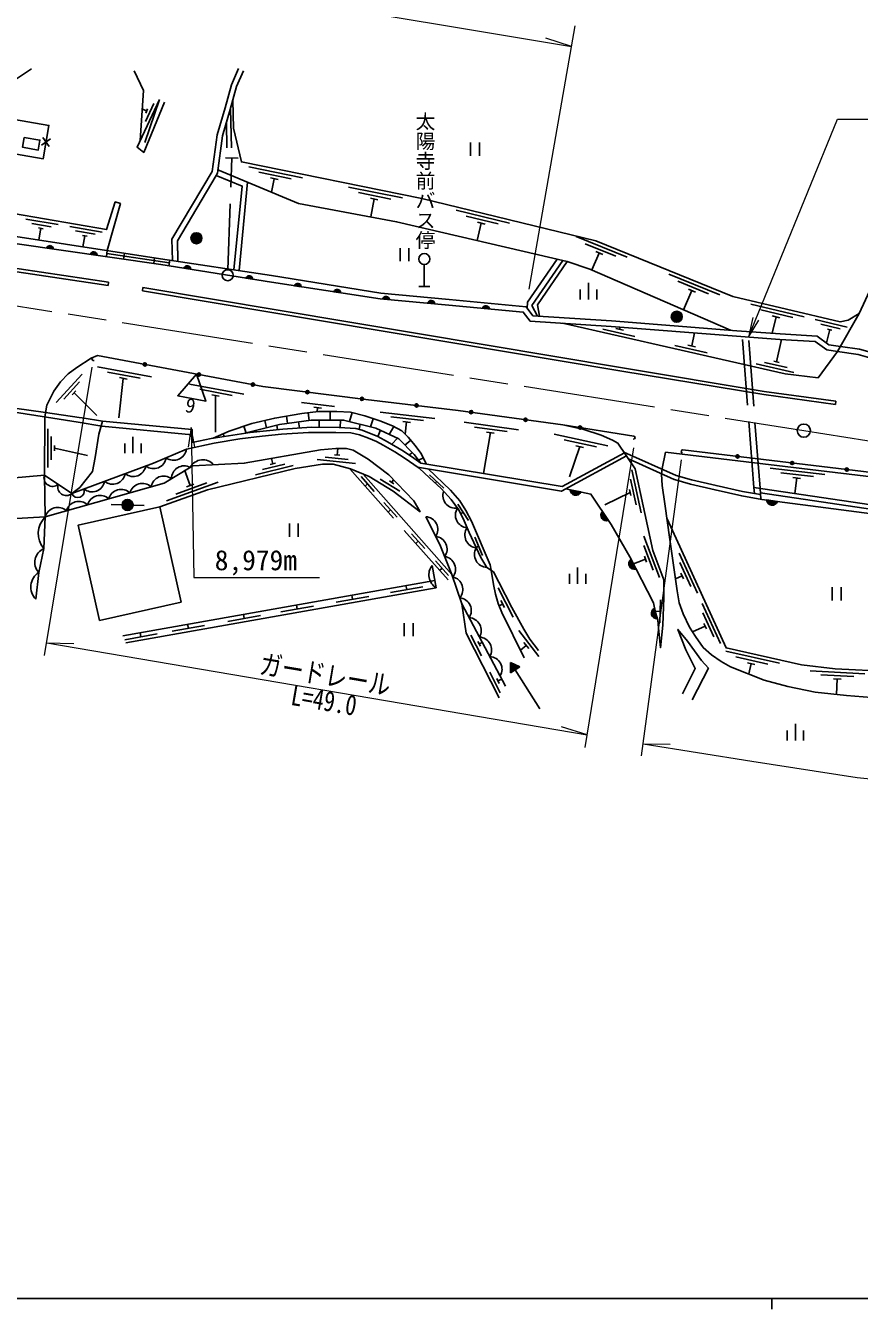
# Model space of a CAD drawing. Units: millimetres at full size, sheet at 1:1000; details may follow other scales. Extents: x 40000 to 680000, y 20000 to 380000.
# Drawn here: x 100137 to 175944, y 204000 to 320774 of the extents above; entities that cross this region are included whole.
import ezdxf
from ezdxf.enums import TextEntityAlignment as Align

# ---------------------------------------------------------------- set-up
doc = ezdxf.new("R2010")
doc.units = ezdxf.units.MM
doc.header["$LTSCALE"] = 1000
doc.linetypes.add('CHAIN', pattern=[18.5, 12, -1.5, 3.5, -1.5])
doc.linetypes.add('DASHED', pattern=[7.5, 6, -1.5])
for name, color, linetype, lineweight in [('M-BGD', 7, 'Continuous', 25), ('M-BMK', 2, 'CHAIN', 13), ('M-BMK-SRVR', 3, 'Continuous', 25), ('M-STR-HTXT', 7, 'Continuous', 13), ('M-TTL-BAND', 7, 'Continuous', 25)]:
    doc.layers.add(name, color=color, linetype=linetype, lineweight=lineweight)
doc.layers.add('M-BMK-HTXT', color=7, linetype='Continuous')
doc.styles.add('@ＭＳ ゴシック', font='')
doc.styles.add('ＭＳ ゴシック', font='')
doc.styles.get('@ＭＳ ゴシック').set_extended_font_data('@MS Gothic')
doc.styles.get('ＭＳ ゴシック').set_extended_font_data('MS Gothic')

# ---------------------------------------------------------------- blocks, each defined once
blk = doc.blocks.new('open_arrow')
at = {"color": 0, "linetype": 'Continuous', "lineweight": -2}
blk.add_lwpolyline([(7.5, 1.25), (0, 0), (7.5, -1.25)], dxfattribs=at)

msp = doc.modelspace()

# ---------------------------------------------------------------- hatches: boundary and pattern name
at = {"layer": 'M-BGD'}
for points in [[(115167, 301442, -1), (116167, 301442, -0.41421), (115667, 300942, -0.41421)], [(102644, 300460), (102025, 300549, -0.84072)], [(106023, 299976), (106642, 299887, 0.84072)], [(115140, 298620), (114522, 298720, -0.84072)], [(120777, 297708), (120159, 297808, -0.84072)], [(125193, 297022), (124574, 297115, -0.84072)], [(128792, 296478), (128173, 296571, -0.84072)], [(133230, 295857), (132607, 295915, -0.84072)], [(137328, 295477), (136705, 295534, -0.84072)], [(142304, 295008), (141681, 295067, -0.84072)], [(158845, 294296, -1), (159845, 294296, -0.41421), (159345, 293796, -0.41421)], [(111121, 289925, -1), (110826, 289980, -0.41421), (111001, 290100, -0.41421)], [(116036, 289008, -1), (115741, 289063, -0.41421), (115916, 289183, -0.41421)], [(120951, 288090, -1), (120657, 288145, -0.41421), (120832, 288265, -0.41421)], [(125906, 287427, -1), (125608, 287464, -0.41421), (125776, 287594, -0.41421)], [(130868, 286808, -1), (130570, 286846, -0.41421), (130737, 286976, -0.41421)], [(135832, 286213, -1), (135534, 286249, -0.41421), (135701, 286380, -0.41421)], [(140793, 285594, -0.41421), (140624, 285466, -0.41421), (140496, 285635, -1)], [(145746, 284909, -0.41421), (145577, 284781, -0.41421), (145449, 284950, -1)], [(150694, 284191, -1), (150398, 284237, -0.41421), (150569, 284362, -0.41421)], [(164726, 281603, -1), (165023, 281568, -0.41421), (164857, 281436, -0.41421)], [(169690, 281008, -1), (169988, 280972, -0.41421), (169821, 280841, -0.41421)], [(174655, 280413, -1), (174952, 280377, -0.41421), (174786, 280246, -0.41421)], [(150624, 278355, -0.82183), (149654, 278558)], [(108898, 277188, -1), (109897, 277155, -1)], [(168496, 277498, -0.82183), (167513, 277626)], [(153140, 275762, -0.82183), (152590, 276586)], [(155177, 272221, 0.82183), (155630, 271340)], [(157575, 266815, -0.82183), (157317, 267771)], [(145061, 262438), (144211, 262849), (144215, 261905)]]:
    msp.add_hatch(color=256, dxfattribs=at).paths.add_polyline_path(points)

# ---------------------------------------------------------------- linework, layer by layer
for p, q in [((111139, 313008), (110733, 313197)), ((110973, 310145), (112296, 314067)), ((111031, 312065), (111792, 313697)), ((111051, 312817), (111228, 313198)), ((118840, 309655), (118761, 313216)), ((118439, 309646), (118388, 311945)), ((101586, 309892), (102402, 310469)), ((101706, 310589), (102283, 309772)), ((140600, 310140), (140600, 308940)), ((141400, 310140), (141400, 308940)), ((125316, 306939), (120416, 307932)), ((124276, 306844), (121336, 307440)), ((119549, 298492), (120320, 306533)), ((123090, 306778), (122404, 306917)), ((122747, 306848), (122499, 305628)), ((134390, 305100), (129490, 306093)), ((133351, 305005), (130410, 305601)), ((132164, 304939), (131478, 305078)), ((131821, 305009), (131516, 303381)), ((144136, 302795), (139278, 303979)), ((103100, 302677), (100143, 303185)), ((102458, 302482), (100684, 302787)), ((107098, 301990), (104141, 302498)), ((143094, 302741), (140179, 303451)), ((141565, 302804), (141196, 301226)), ((141905, 302722), (141225, 302887)), ((76698, 301761), (107631, 297134)), ((76742, 302057), (107675, 297431)), ((101727, 302304), (101313, 302375)), ((101520, 302339), (101339, 301284)), ((106456, 301796), (104682, 302100)), ((105725, 301617), (105311, 301688)), ((105518, 301652), (105348, 300662)), ((154839, 299710), (150205, 301588)), ((102025, 300549), (102644, 300460)), ((107560, 300319), (107481, 299767)), ((134184, 300547), (134184, 299347)), ((134984, 300547), (134984, 299347)), ((153800, 299808), (151019, 300934)), ((152621, 299961), (151972, 300224)), ((106023, 299976), (106642, 299887)), ((107521, 300043), (113197, 299191)), ((109119, 300077), (109042, 299544)), ((111853, 299653), (111781, 299151)), ((113238, 299442), (113157, 298941)), ((136383, 299045), (136383, 297045)), ((152297, 300093), (151624, 298548)), ((114522, 298720), (115140, 298620)), ((120159, 297808), (120777, 297708)), ((163267, 296295), (158633, 298173)), ((107631, 297134), (107675, 297431)), ((110800, 296962), (110751, 296666)), ((110751, 296666), (154347, 289358)), ((110800, 296962), (154397, 289654)), ((124574, 297115), (125193, 297022)), ((135883, 297045), (136883, 297045)), ((150573, 295869), (150573, 296769)), ((151323, 295869), (151323, 297369)), ((152073, 295869), (152073, 296769)), ((162228, 296393), (159447, 297519)), ((160725, 296678), (159958, 294917)), ((161049, 296546), (160400, 296809)), ((128173, 296571), (128792, 296478)), ((132607, 295915), (133230, 295857)), ((136705, 295534), (137328, 295477)), ((170941, 294290), (166077, 295448)), ((141681, 295067), (142304, 295008)), ((169899, 294230), (166980, 294924)), ((168370, 294285), (168018, 292788)), ((168710, 294204), (168029, 294366)), ((152618, 293180), (155543, 292513)), ((153806, 293217), (154488, 293061)), ((154147, 293139), (154196, 293355)), ((174852, 293359), (171933, 294054)), ((174199, 293206), (172448, 293623)), ((173254, 293123), (172964, 291907)), ((173458, 293074), (173049, 293171)), ((160702, 291645), (160970, 292818)), ((168411, 290196), (168874, 292227)), ((159173, 291686), (162098, 291019)), ((160361, 291723), (161044, 291567)), ((111577, 288823), (106662, 289740)), ((154397, 289654), (167296, 287506)), ((166571, 290000), (169984, 289222)), ((167321, 290137), (169368, 289670)), ((168172, 290250), (168650, 290141)), ((105266, 289080), (102915, 286487)), ((110539, 288711), (107590, 289262)), ((109010, 288692), (108593, 285096)), ((109354, 288627), (108666, 288756)), ((154347, 289358), (167251, 287210)), ((105018, 288360), (103607, 286804)), ((104699, 287562), (104370, 287199)), ((104535, 287381), (106595, 285319)), ((119962, 287258), (115047, 288175)), ((118924, 287146), (115975, 287697)), ((167296, 287506), (173815, 286609)), ((117739, 287062), (117050, 287191)), ((117394, 287127), (117410, 283794)), ((128207, 286132), (125230, 286503)), ((167251, 287210), (173774, 286312)), ((173815, 286609), (173774, 286312)), ((123849, 285258), (123957, 284600)), ((125826, 285562), (125915, 284864)), ((127029, 285977), (126334, 286063)), ((126682, 286020), (126638, 285666)), ((127818, 285681), (127818, 284887)), ((129811, 285570), (129597, 284752)), ((131734, 285021), (131497, 284283)), ((137335, 285026), (132370, 285620)), ((136306, 284847), (133328, 285203)), ((102166, 284088), (102142, 280588)), ((119962, 284340), (120175, 283711)), ((121078, 283951), (121107, 283828)), ((121888, 284871), (122047, 284199)), ((122971, 284436), (123038, 284028)), ((124949, 284734), (125040, 284178)), ((126818, 284887), (126818, 284244)), ((128770, 284887), (128728, 284223)), ((130568, 284513), (130450, 284060)), ((132391, 283966), (132164, 283389)), ((133601, 284310), (133197, 283585)), ((135129, 284686), (134434, 284769)), ((134781, 284727), (134648, 283609)), ((144951, 284009), (139998, 284695)), ((143919, 283849), (140948, 284260)), ((142739, 283710), (142046, 283806)), ((102461, 283386), (102447, 281286)), ((109145, 281879), (109145, 282779)), ((109895, 281879), (109895, 283379)), ((110645, 281879), (110645, 282779)), ((118088, 283647), (118198, 283400)), ((133935, 283236), (133430, 282691)), ((135152, 283080), (134603, 282626)), ((142392, 283758), (141772, 280034)), ((153087, 282541), (148203, 283609)), ((152046, 282461), (149116, 283102)), ((102756, 282579), (102752, 282089)), ((102754, 282334), (105750, 281677)), ((127378, 281527), (129467, 281306)), ((128211, 281740), (128698, 281689)), ((128454, 281715), (128517, 282308)), ((135287, 281930), (135012, 281723)), ((136307, 281457), (135868, 281233)), ((150517, 282489), (149591, 279721)), ((150859, 282414), (150175, 282563)), ((115092, 278950), (114582, 280361)), ((121047, 279928), (124450, 280749)), ((121657, 280384), (123699, 280877)), ((122370, 280865), (122846, 280980)), ((122608, 280922), (122491, 281407)), ((126651, 281302), (130131, 280934)), ((156115, 276466), (155269, 280375)), ((172805, 279930), (167841, 280525)), ((101837, 279886), (104336, 278215)), ((112945, 277536), (117647, 279236)), ((113784, 278158), (116605, 279178)), ((131823, 278410), (130631, 279759)), ((130837, 279979), (138903, 270852)), ((132365, 279514), (134162, 278428)), ((133209, 279355), (133628, 279101)), ((133418, 279228), (133571, 279480)), ((138173, 278687), (136863, 279920)), ((137518, 279304), (137383, 279159)), ((155652, 277184), (155145, 279530)), ((171777, 279751), (168798, 280108)), ((170599, 279590), (169904, 279673)), ((170252, 279632), (170082, 278218)), ((114763, 278831), (115422, 279069)), ((131227, 279085), (131002, 278886)), ((150624, 278355), (149654, 278558)), ((155105, 278294), (152806, 277175)), ((155165, 278020), (155046, 278567)), ((166400, 278208), (166357, 278771)), ((166991, 277698), (166915, 278688)), ((108898, 277188), (107898, 277221)), ((109897, 277155), (110897, 277122)), ((133910, 276048), (132718, 277397)), ((140412, 275752), (139429, 277260)), ((168496, 277498), (167513, 277626)), ((133314, 276722), (133090, 276524)), ((139921, 276506), (139709, 276368)), ((153140, 275762), (152590, 276586)), ((124121, 275480), (124121, 274280)), ((124921, 275480), (124921, 274280)), ((136425, 273203), (135233, 274552)), ((135829, 273877), (135604, 273678)), ((141687, 272584), (140981, 274240)), ((141334, 273412), (141091, 273309)), ((157774, 270588), (156351, 274327)), ((157209, 271229), (156355, 273472)), ((138600, 270742), (137408, 272091)), ((156502, 272244), (155100, 271710)), ((155630, 271340), (155177, 272221)), ((156602, 271982), (156402, 272506)), ((161215, 269152), (159551, 272789)), ((138004, 271416), (137779, 271217)), ((150331, 269999), (150331, 271499)), ((160609, 269755), (159611, 271937)), ((159953, 270466), (159720, 270976)), ((108981, 265278), (137335, 270315)), ((134784, 269468), (134716, 269849)), ((149581, 269999), (149581, 270899)), ((151081, 269999), (151081, 270899)), ((159837, 270721), (159221, 270439)), ((128381, 268330), (131335, 268855)), ((129858, 268593), (129790, 268974)), ((133307, 269205), (136260, 269730)), ((144452, 266955), (143101, 269634)), ((173486, 269690), (173486, 268490)), ((174286, 269690), (174286, 268490)), ((123345, 267436), (126298, 267960)), ((124821, 267698), (124754, 268080)), ((143778, 260699), (139787, 268164)), ((143509, 268159), (143183, 267995)), ((143666, 267847), (143351, 268472)), ((157834, 267487), (157234, 267509)), ((157575, 266815), (157317, 267771)), ((157795, 266438), (157873, 268536)), ((163307, 264578), (161643, 268215)), ((114930, 265941), (114862, 266323)), ((118530, 266580), (121484, 267105)), ((120007, 266843), (119939, 267225)), ((134565, 266433), (134565, 265233)), ((135365, 266433), (135365, 265233)), ((162701, 265181), (161703, 267363)), ((162046, 265893), (161813, 266402)), ((109147, 264914), (112100, 265438)), ((110623, 265176), (110556, 265558)), ((113453, 265679), (116407, 266203)), ((140630, 265335), (141582, 263463)), ((146815, 263375), (144986, 265753)), ((161929, 266147), (160780, 265621)), ((141263, 264753), (141485, 264316)), ((141374, 264535), (141652, 264676)), ((145663, 264381), (145120, 263964)), ((145876, 264104), (145449, 264659)), ((144211, 262849), (145061, 262438)), ((144211, 262849), (144215, 261905)), ((168679, 262778), (163800, 263873)), ((167637, 262704), (164710, 263361)), ((166449, 262663), (165766, 262817)), ((142344, 261963), (143296, 260091)), ((144215, 261905), (145061, 262438)), ((144638, 262172), (146877, 258618)), ((166108, 262740), (165896, 261796)), ((176460, 261823), (171467, 262075)), ((175447, 261574), (172450, 261725)), ((142976, 261381), (143198, 260945)), ((143087, 261163), (143435, 261340)), ((174283, 261332), (173584, 261368)), ((173933, 261350), (173862, 259936)), ((170126, 255750), (170126, 257250)), ((169376, 255750), (169376, 256650)), ((170876, 255750), (170876, 256650))]:
    msp.add_line(p, q, dxfattribs=at)
at = {"layer": 'M-BGD', "linetype": 'DASHED'}
for p, q in [((119446, 308724), (118312, 308764)), ((118524, 298575), (118879, 308744)), ((166357, 278771), (165306, 292478)), ((166915, 278688), (165861, 292439)), ((159286, 279856), (154538, 281986)), ((129603, 280469), (139378, 269408)), ((159122, 279491), (154953, 281361)), ((98784, 279623), (101837, 279887))]:
    msp.add_line(p, q, dxfattribs=at)
at = {"layer": 'M-BGD'}
for points in [[(100678, 316851), (93828, 312293), (94498, 310608), (87625, 306267), (90550, 305137), (107471, 302230), (108276, 304738), (108753, 304586), (107560, 300319)], [(110013, 316670), (110840, 314883), (110550, 310325)], [(113483, 299405), (113425, 301340), (117084, 307521), (117543, 310846), (118262, 313286), (118849, 315404), (119480, 316863)], [(117446, 307149), (117566, 307353), (118034, 310740), (118742, 313149), (119322, 315237), (119939, 316664)], [(112296, 314067), (110263, 309709), (110866, 309247), (112758, 313829)], [(118967, 313957), (119046, 311446), (119752, 308373), (136163, 305047), (151978, 301193), (164427, 296149), (174196, 293824), (174926, 293981), (175942, 294591)], [(113985, 299330), (113929, 301210), (117446, 307149), (119824, 306176), (119080, 298563)], [(113983, 299420), (113929, 301210), (117446, 307149)], [(164217, 293061), (151432, 298631), (149372, 299312), (133860, 302942), (124951, 304609), (117608, 307660)], [(179904, 306326), (178060, 300904), (177077, 297072), (175942, 294591), (173955, 291132), (172200, 288746), (169214, 289090), (148958, 293706)], [(73234, 304861), (84957, 303088), (99163, 300959), (112430, 299058), (122492, 297430), (132373, 295936), (138606, 295358), (145378, 294716), (146003, 293897), (153371, 293420), (164766, 292516), (168708, 292238), (171935, 292031), (172991, 291271), (173955, 291132)], [(73335, 305489), (85057, 303766), (99239, 301610), (112408, 299567), (122495, 298049), (132436, 296433), (138653, 295856), (145643, 295193), (146263, 294381), (153407, 293919), (164803, 293015), (168742, 292737), (172110, 292521), (173184, 291748), (174223, 291598)], [(149372, 299312), (146681, 295380), (146860, 294343)], [(101052, 268592), (101320, 271044), (101796, 273198), (101921, 276085), (101837, 279887), (101873, 285193), (102058, 286238), (102689, 287528), (103303, 288371), (104008, 289101), (104802, 289668), (106092, 290533)], [(155427, 283443), (148995, 284459), (139471, 285777), (131076, 286782), (121695, 287952), (106657, 290758), (106092, 290533)], [(104988, 285131), (105275, 285089), (107136, 284783), (115280, 284026), (115275, 283545)], [(117175, 283240), (118626, 283887), (120708, 284592), (122790, 285084), (125241, 285487), (126755, 285681), (128438, 285681), (129685, 285603), (130965, 285268), (132337, 284828), (133482, 284376), (134332, 283902), (134932, 283345), (135554, 282595), (136084, 281893), (136593, 280897)], [(104336, 278215), (111770, 280982), (114759, 282243), (117270, 282790), (119609, 283174), (121649, 283439), (123389, 283599), (125860, 283772), (128346, 283762), (129708, 283726), (130478, 283561), (131304, 283249), (132025, 282940), (132653, 282605), (133694, 282013), (134569, 281465), (135921, 280516), (136852, 279653), (137906, 278674), (138824, 277677), (139508, 276748), (139928, 275954), (140462, 274671), (141511, 272400), (142079, 271496), (142664, 271100), (143174, 270156), (144339, 267845), (145449, 265869), (145969, 264968), (146764, 263933)], [(104915, 284691), (107066, 284333), (115275, 283545)], [(115275, 283545), (115274, 282843), (116989, 283211), (120557, 283770), (123510, 284077), (126118, 284250), (128643, 284227), (130156, 284143), (130740, 283978), (132154, 283395), (133038, 282921), (134341, 282158), (135222, 281588), (136062, 280985), (148913, 278845), (154584, 281917)], [(120078, 283695), (123232, 284503), (126086, 284887), (129050, 284887), (131966, 284168), (134063, 283176), (135452, 281763), (136062, 280985)], [(148995, 284459), (150895, 284044), (152461, 283522), (153503, 283057), (153990, 282809), (155560, 280448), (157165, 273031), (158181, 270364)], [(90767, 275906), (93634, 276580), (98750, 275911), (101921, 276085), (112716, 279151), (115338, 280729), (120011, 280971), (126948, 282190), (128350, 282308), (129318, 282308), (129924, 282150), (131266, 281344), (133164, 279905), (135427, 277548), (135997, 276552), (133557, 278443), (131379, 279760), (129681, 280447), (128089, 280896), (127115, 280896), (124646, 280488), (116666, 278562), (112333, 276996)], [(135770, 280622), (148853, 278415), (154775, 281628)], [(158306, 281970), (158007, 280504), (157942, 279985), (158017, 278942), (158268, 277263), (158717, 274027), (159374, 269351), (159566, 268266), (159925, 267260), (160500, 266070), (161044, 265198), (161756, 264211), (162512, 263552), (163371, 262945), (164238, 262456), (167286, 261243), (169456, 260659), (171914, 260156), (174788, 259831), (178574, 259548), (181936, 259541), (185532, 259622), (187047, 259482), (188147, 259407)], [(158306, 281970), (196275, 277419), (203412, 277079), (209854, 276731), (217322, 276666), (222640, 276609), (222427, 276047), (220387, 273867), (218748, 272309), (218661, 271911), (217575, 270008), (216869, 268886), (214441, 263757)], [(159910, 282180), (196308, 277818), (203433, 277479), (209867, 277131), (217325, 277065), (222748, 277008)], [(145471, 263252), (143426, 267400), (143091, 268222), (142864, 269046), (142681, 269934), (142469, 271232), (142382, 271720), (140685, 275699), (140172, 276670), (139602, 277545), (138774, 278533), (136727, 280460)], [(217498, 272045), (216875, 271182), (167073, 277684), (165252, 278002), (162831, 278539), (160595, 279058), (159147, 279480), (159122, 279491)], [(166960, 278110), (165330, 278395), (162919, 278929), (160696, 279445), (159286, 279856)], [(149267, 278640), (151540, 278162), (153385, 275393), (155061, 272446), (157216, 268259), (157418, 267395), (157609, 266690), (157689, 265989), (157875, 264191), (158088, 266238), (158179, 268714), (158181, 270364)], [(218748, 272309), (218689, 272311), (179694, 276790), (166357, 278771)], [(236322, 267675), (236317, 272072), (223715, 272207), (220283, 271870), (218661, 271911), (179642, 276394), (166947, 278279)], [(136528, 276105), (137793, 273582), (138903, 270852), (139787, 268164), (140202, 265516), (143190, 259636)], [(158457, 275901), (163821, 264176), (170678, 262637), (173750, 262260), (178695, 262010), (184313, 261870), (188397, 262579), (192092, 263134), (195110, 263518), (200410, 264130), (205576, 264362), (209433, 264249), (215705, 263633)], [(109244, 264626), (137456, 269638), (137093, 271681)], [(159850, 259995), (161022, 262298), (160174, 264008), (159446, 265853), (160308, 264776), (161585, 263026), (162215, 262316), (160744, 259458)]]:
    msp.add_lwpolyline(points, dxfattribs=at)
for points in [[(97191, 312569), (102255, 311697), (101733, 308663), (96669, 309535)], [(100010, 310608), (101435, 310363), (101280, 309463), (99855, 309708)], [(112333, 276996), (104918, 275337), (106856, 266676), (114271, 268335)]]:
    msp.add_lwpolyline(points, close=True, dxfattribs=at)
at = {"layer": 'M-BGD', "linetype": 'DASHED'}
for points in [[(145745, 295059), (145759, 295621), (148461, 299525)], [(148985, 299403), (146149, 295306), (146686, 294354)], [(173955, 291132), (175848, 290858), (177538, 290380)], [(174223, 291598), (175952, 291348), (177578, 290888)], [(97443, 286185), (99116, 285990), (101943, 285585), (104988, 285131)], [(97396, 285818), (99116, 285605), (102038, 285168), (104915, 284691)], [(104336, 278215), (105064, 278748), (106209, 280203), (106463, 281489), (106789, 283604), (107136, 284783)]]:
    msp.add_lwpolyline(points, dxfattribs=at)
at = {"layer": 'M-BGD'}
for centre, radius in [((115667, 301442), 500), ((136383, 299545), 500), ((118507, 298075), 500), ((159345, 294296), 500), ((110974, 289953), 150), ((115889, 289035), 150), ((120804, 288118), 150), ((125757, 287445), 150), ((130719, 286827), 150), ((135683, 286231), 150), ((140645, 285615), 150), ((145598, 284929), 150), ((150546, 284214), 150), ((164875, 281585), 150), ((169839, 280990), 150), ((174803, 280395), 150), ((109397, 277172), 500)]:
    msp.add_circle(centre, radius, dxfattribs=at)
for centre, radius, start, end in [((102327, 300450), 318, 1.739, 161.95673), ((106325, 299878), 318, 1.739, 161.95673), ((114822, 298616), 318, 0.70085, 160.91858), ((120459, 297704), 318, 0.70085, 160.91858), ((124876, 297015), 318, 1.29335, 161.51108), ((128474, 296471), 318, 1.29335, 161.51108), ((132914, 295831), 318, 4.58981, 164.80754), ((137011, 295451), 318, 4.58981, 164.80754), ((141987, 294983), 318, 4.47662, 164.69436), ((106316, 290461), 150, 111.76947, 291.76947), ((155404, 283295), 150, 261.02521, 81.02521), ((111768, 281638), 1161, 232.44666, 351.43388), ((113609, 282397), 1160, 233.35195, 352.38158), ((159892, 282031), 150, 83.16525, 263.16525), ((109917, 280921), 1160, 230.90403, 349.93365), ((114555, 279571), 1160, 61.52304, 180.55266), ((116258, 279987), 1299, 40.36468, 152.28267), ((102578, 279641), 780, 161.68792, 310.74311), ((106169, 279525), 1160, 230.90403, 349.93365), ((108043, 280223), 1160, 230.90403, 349.93365), ((110739, 277978), 1160, 46.34497, 165.37459), ((112685, 278644), 1158, 52.24284, 171.398), ((103827, 278805), 780, 161.68792, 310.74311), ((104881, 278435), 588, 201.98175, 18.85592), ((106891, 276885), 1160, 46.34497, 165.37459), ((108815, 277431), 1160, 46.34497, 165.37459), ((139212, 278006), 1134, 159.25947, 279.79734), ((150159, 278552), 505, 179.31104, 336.96923), ((103043, 275792), 1160, 46.34497, 165.37459), ((104967, 276338), 1160, 46.34497, 165.37459), ((140369, 276250), 1156, 146.50281, 265.80377), ((168017, 277659), 505, 183.733, 341.39119), ((103396, 274575), 2111, 134.33456, 220.70626), ((136450, 274947), 1160, 327.1146, 86.14422), ((152946, 276228), 505, 134.84892, 292.50711), ((141246, 274427), 1173, 145.11041, 263.45581), ((137285, 273154), 1171, 324.75334, 83.16556), ((142122, 272667), 1172, 149.49642, 267.87943), ((102318, 271953), 1350, 112.75868, 222.33984), ((138066, 271334), 1158, 322.04812, 81.24462), ((155491, 271825), 505, 128.40387, 286.06207), ((102224, 269705), 1616, 124.02222, 223.52036), ((138202, 270824), 1401, 142.308, 237.83719), ((138732, 269488), 1160, 318.69545, 77.72507), ((139497, 267566), 1161, 325.73026, 84.72727), ((157541, 267318), 505, 116.28503, 273.94322), ((140408, 265753), 1160, 328.61547, 87.64509), ((141351, 263989), 1160, 328.61547, 87.64509), ((142294, 262225), 1160, 328.61547, 87.64509)]:
    msp.add_arc(centre, radius, start, end, dxfattribs=at)
at = {"layer": 'M-BMK'}
msp.add_lwpolyline([(72382, 299566), (170897, 283933), (179622, 282574), (196438, 280890), (210483, 279946), (221941, 279585), (235861, 279613), (269737, 280357), (344582, 282778), (369339, 283262), (468500, 286894), (500955, 288561), (546149, 290989), (567965, 292011)], dxfattribs=at)
at = {"layer": 'M-BMK-SRVR'}
msp.add_lwpolyline([(115664, 289077), (113972, 287102), (116528, 286625)], close=True, dxfattribs=at)
msp.add_circle((170897, 283933), 600, dxfattribs=at)
at = {"layer": 'M-STR-HTXT'}
for p, q in [((77430, 330951), (149775, 318890)), ((145922, 296807), (150098, 320745)), ((149775, 318890), (147433, 319627)), ((101861, 263486), (106191, 289695)), ((151018, 255110), (155451, 282355)), ((156124, 254338), (159775, 281277)), ((102050, 264628), (151203, 256251)), ((102050, 264628), (104504, 264557)), ((151203, 256251), (148864, 256996)), ((156274, 255446), (158729, 255403))]:
    msp.add_line(p, q, dxfattribs=at)
for points in [[(165861, 292439), (173950, 312264), (204350, 312264)], [(115177, 284227), (115429, 270584), (126849, 270584)], [(156274, 255446), (166171, 253876), (175762, 252382), (193901, 250566), (208984, 249551), (221493, 249158), (222473, 249160)]]:
    msp.add_lwpolyline(points, dxfattribs=at)
at = {"layer": 'M-TTL-BAND'}
for p, q in [((40000, 205000), (579000, 205000)), ((168000, 205000), (168000, 204000))]:
    msp.add_line(p, q, dxfattribs=at)

# ---------------------------------------------------------------- block references
at = {"layer": 'M-STR-HTXT', "xscale": 240, "yscale": 240}
for p, rotation in [((165861, 292439), 67.8), ((115177, 284227), 271.1)]:
    msp.add_blockref('open_arrow', p, dxfattribs=dict(at, rotation=rotation))

# ---------------------------------------------------------------- texts
at = {"layer": 'M-BMK-HTXT', "style": '@ＭＳ ゴシック'}
msp.add_text('太陽寺前バス停', height=1320, rotation=270, dxfattribs=at).set_placement((136470, 312978), align=Align.MIDDLE_LEFT)
at = {"layer": 'M-BMK-SRVR', "style": 'ＭＳ ゴシック'}
msp.add_text('9', height=1320, rotation=349, dxfattribs=at).set_placement((115250, 286863), align=Align.TOP_CENTER)
at = {"layer": 'M-STR-HTXT', "style": 'ＭＳ ゴシック'}
msp.add_text('8,979m', height=1833, dxfattribs=at).set_placement((117329, 270684), align=Align.BOTTOM_LEFT)
at = {"layer": 'M-STR-HTXT', "style": 'ＭＳ ゴシック', "width": 0.8}
msp.add_text('ガードレール', height=1833, rotation=350.328, dxfattribs=at).set_placement((127143, 260299), align=Align.BOTTOM_CENTER)
msp.add_text('L=49.0', height=1833, rotation=350.328, dxfattribs=at).set_placement((127420, 260304), align=Align.TOP_CENTER)

doc.saveas('drawing.dxf')
